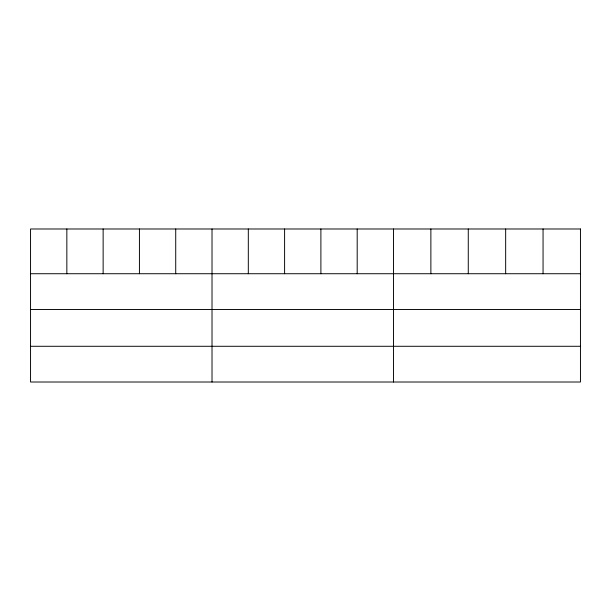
<?xml version="1.0" encoding="UTF-8"?>
<svg xmlns="http://www.w3.org/2000/svg" width="611" height="611" viewBox="0 0 611 611"><rect width="100%" height="100%" fill="white"/><g stroke="black" fill="none" stroke-linecap="round" stroke-linejoin="round"><path stroke-width="0.92" d="M30.55 273.728L580.45 273.728M30.55 309.464L580.45 309.464M30.55 346.284L580.45 346.284M543.057 228.988L543.057 273.728M505.664 228.988L505.664 273.728M468.27 228.988L468.27 273.728M430.877 228.988L430.877 273.728M393.484 228.988L393.484 382.012M357.191 228.988L357.191 273.728M320.897 228.988L320.897 273.728M284.604 228.988L284.604 273.728M248.31 228.988L248.31 273.728M212.017 228.988L212.017 382.012M175.724 228.988L175.724 273.728M139.43 228.988L139.43 273.728M103.137 228.988L103.137 273.728M66.843 228.988L66.843 273.728M580.45 228.988L30.55 228.988L30.55 382.012L580.45 382.012L580.45 228.988"/></g></svg>
